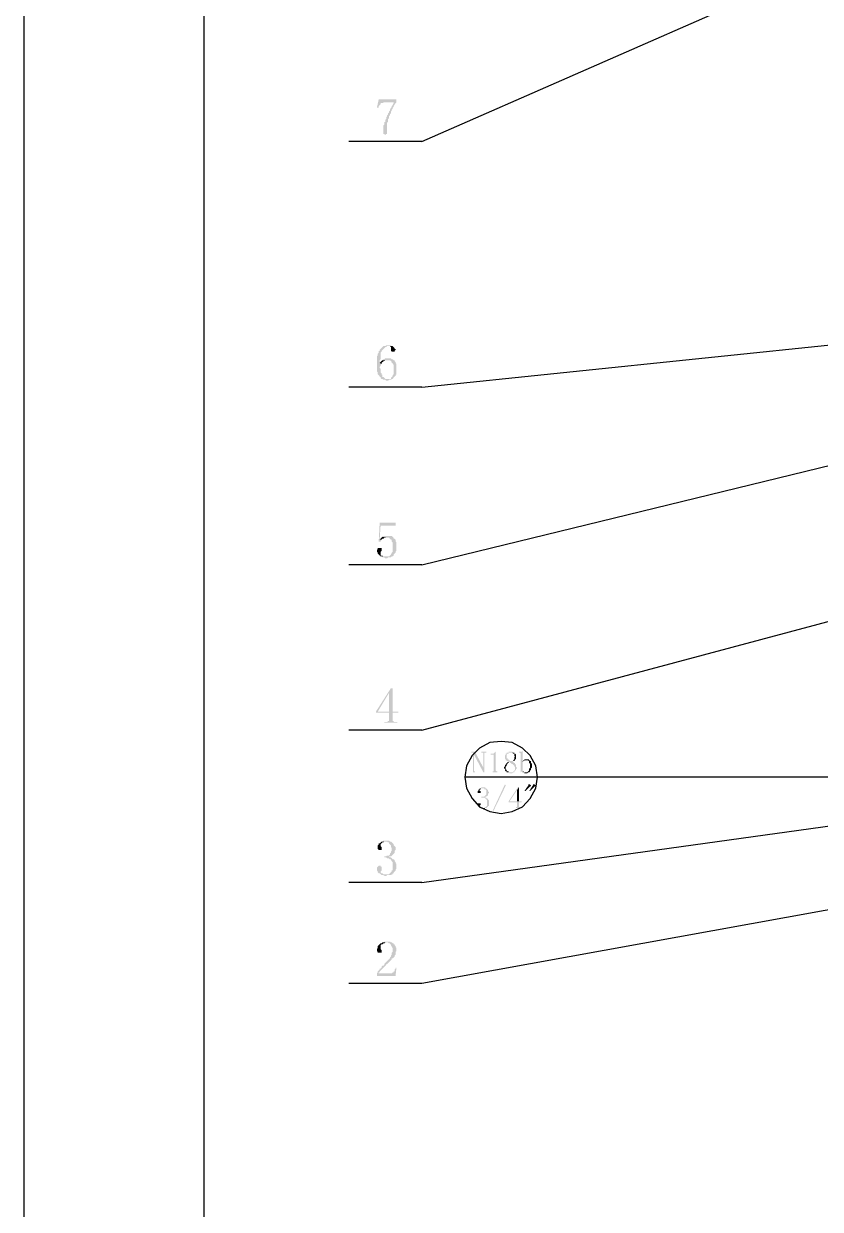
# Model space of a CAD drawing. Extents: x 51 to 246, y 3 to 417.
# Drawn here: x 51 to 87.1, y 210.8 to 264.5 of the extents above; entities that cross this region are included whole.
import ezdxf

# ---------------------------------------------------------------- set-up
doc = ezdxf.new("R2010")
doc.units = 0
doc.header["$MEASUREMENT"] = 0
doc.layers.add('_____1', color=160, linetype='Continuous')

msp = doc.modelspace()

# ---------------------------------------------------------------- hatches: boundary and pattern name
at = {"layer": '_____1'}
for points in [[(67.903, 261.027), (67.098, 261.027), (67.014, 260.646), (67.098, 260.646), (67.098, 260.731), (67.183, 260.815), (67.183, 260.858), (67.268, 260.858), (67.352, 260.9), (67.903, 260.9), (67.903, 260.942)], [(67.903, 260.9), (67.776, 260.9), (67.776, 260.858), (67.733, 260.773), (67.691, 260.731), (67.691, 260.688), (67.649, 260.646), (67.606, 260.561), (67.606, 260.519), (67.564, 260.477), (67.564, 260.434), (67.522, 260.392), (67.522, 260.35), (67.479, 260.307), (67.479, 260.265), (67.437, 260.223), (67.437, 260.138), (67.395, 260.096), (67.395, 260.011), (67.352, 260.011), (67.352, 259.884), (67.31, 259.842), (67.31, 259.461), (67.352, 259.461), (67.395, 259.418), (67.437, 259.461), (67.479, 259.461), (67.479, 259.969), (67.522, 260.011), (67.522, 260.138), (67.564, 260.18), (67.564, 260.265), (67.606, 260.307), (67.606, 260.35), (67.649, 260.392), (67.649, 260.477), (67.691, 260.519), (67.691, 260.561), (67.733, 260.604), (67.733, 260.646), (67.776, 260.688), (67.776, 260.731), (67.818, 260.773), (67.818, 260.815), (67.86, 260.858)], [(67.564, 249.893), (67.437, 249.893), (67.395, 249.851), (67.31, 249.851), (67.141, 249.682), (67.141, 249.639), (67.098, 249.639), (67.098, 249.555), (67.056, 249.512), (67.056, 249.428), (67.014, 249.385), (67.014, 248.708), (67.056, 248.666), (67.056, 248.581), (67.141, 248.496), (67.141, 248.454), (67.183, 248.454), (67.183, 248.412), (67.225, 248.369), (67.479, 248.369), (67.395, 248.369), (67.31, 248.454), (67.268, 248.454), (67.268, 248.539), (67.225, 248.581), (67.225, 248.623), (67.183, 248.666), (67.183, 248.835), (67.141, 248.877), (67.141, 248.92), (67.183, 248.962), (67.183, 249.004), (67.225, 249.047), (67.141, 249.089), (67.141, 249.216), (67.183, 249.258), (67.183, 249.555), (67.225, 249.597), (67.225, 249.639), (67.395, 249.809), (67.437, 249.809), (67.479, 249.851), (67.733, 249.851), (67.691, 249.851), (67.649, 249.893), (67.606, 249.893)], [(67.733, 249.851), (67.522, 249.851), (67.606, 249.851), (67.649, 249.809), (67.649, 249.639), (67.691, 249.597), (67.818, 249.597), (67.818, 249.639), (67.86, 249.682), (67.86, 249.724), (67.818, 249.724), (67.818, 249.766), (67.776, 249.809)], [(67.268, 249.216), (67.141, 249.089), (67.225, 249.047), (67.225, 249.089), (67.268, 249.131), (67.31, 249.131), (67.31, 249.174), (67.352, 249.174), (67.395, 249.216), (67.522, 249.216)], [(67.522, 249.301), (67.395, 249.301), (67.352, 249.258), (67.31, 249.258), (67.268, 249.216), (67.606, 249.216), (67.691, 249.131), (67.691, 249.089), (67.733, 249.089), (67.733, 249.047), (67.776, 249.004), (67.776, 248.581), (67.733, 248.539), (67.733, 248.496), (67.649, 248.412), (67.649, 248.369), (67.268, 248.369), (67.31, 248.327), (67.395, 248.327), (67.437, 248.285), (67.522, 248.285), (67.564, 248.327), (67.649, 248.327), (67.691, 248.369), (67.733, 248.369), (67.776, 248.412), (67.776, 248.454), (67.818, 248.454), (67.818, 248.496), (67.86, 248.496), (67.86, 248.539), (67.903, 248.581), (67.903, 249.047), (67.86, 249.089), (67.86, 249.131), (67.818, 249.174), (67.818, 249.216), (67.776, 249.216), (67.733, 249.258), (67.691, 249.258), (67.649, 249.301), (67.564, 249.301)], [(67.86, 241.85), (67.141, 241.85), (67.098, 241.003), (67.183, 241.003), (67.225, 241.088), (67.141, 241.088), (67.183, 241.723), (67.86, 241.723)], [(67.268, 241.215), (67.141, 241.088), (67.225, 241.088), (67.268, 241.13), (67.31, 241.13), (67.352, 241.173), (67.479, 241.173)], [(67.522, 241.257), (67.31, 241.257), (67.31, 241.215), (67.268, 241.215), (67.479, 241.173), (67.564, 241.173), (67.649, 241.088), (67.691, 241.088), (67.691, 241.003), (67.733, 240.961), (67.733, 240.538), (67.691, 240.495), (67.691, 240.453), (67.649, 240.453), (67.649, 240.411), (67.564, 240.326), (67.225, 240.326), (67.268, 240.284), (67.352, 240.284), (67.395, 240.241), (67.479, 240.241), (67.522, 240.284), (67.649, 240.284), (67.691, 240.326), (67.733, 240.326), (67.776, 240.368), (67.776, 240.411), (67.86, 240.495), (67.86, 240.538), (67.903, 240.58), (67.903, 240.961), (67.86, 241.003), (67.86, 241.088), (67.818, 241.13), (67.776, 241.13), (67.776, 241.173), (67.691, 241.257), (67.564, 241.257)], [(67.141, 240.707), (67.056, 240.707), (67.056, 240.665), (67.014, 240.622), (67.014, 240.538), (67.056, 240.495), (67.056, 240.453), (67.183, 240.326), (67.437, 240.326), (67.31, 240.326), (67.268, 240.368), (67.183, 240.368), (67.183, 240.538), (67.225, 240.58), (67.225, 240.707), (67.183, 240.707)], [(67.733, 234.357), (67.649, 234.357), (66.971, 233.299), (66.971, 233.256), (67.564, 233.256), (67.564, 232.875), (67.522, 232.875), (67.479, 232.833), (67.352, 232.833), (67.352, 232.791), (67.945, 232.791), (67.945, 232.833), (67.776, 232.833), (67.776, 232.875), (67.733, 232.875), (67.733, 233.256), (67.987, 233.256), (67.987, 233.299), (67.056, 233.299), (67.564, 234.145)], [(67.733, 234.357), (67.564, 234.145), (67.564, 233.299), (67.056, 233.299), (67.733, 233.299)], [(71.459, 231.478), (71.289, 231.478), (71.289, 231.436), (71.374, 231.436), (71.374, 231.394), (71.416, 231.351), (71.84, 230.547), (71.84, 230.759)], [(71.967, 231.478), (71.755, 231.478), (71.755, 231.436), (71.84, 231.436), (71.84, 230.547), (71.882, 230.547), (71.882, 231.436), (71.967, 231.436)], [(72.39, 231.478), (72.305, 231.394), (72.178, 231.394), (72.178, 231.351), (72.305, 231.351), (72.305, 230.589), (72.263, 230.589), (72.263, 230.547), (72.178, 230.547), (72.559, 230.547), (72.475, 230.547), (72.475, 230.589), (72.432, 230.589), (72.39, 230.632)], [(73.067, 231.478), (72.983, 231.478), (72.983, 231.436), (72.898, 231.436), (72.898, 231.394), (72.856, 231.394), (72.856, 231.351), (72.813, 231.309), (72.813, 231.182), (72.856, 231.14), (72.856, 231.097), (72.898, 231.097), (72.898, 231.055), (72.94, 231.055), (72.983, 231.013), (72.94, 231.013), (73.025, 231.013), (73.067, 230.97), (73.11, 230.97), (73.11, 230.928), (73.152, 230.928), (73.237, 230.843), (73.237, 230.801), (73.279, 230.801), (73.279, 230.674), (73.237, 230.632), (73.237, 230.589), (73.194, 230.589), (73.152, 230.547), (72.94, 230.547), (72.983, 230.547), (73.025, 230.505), (73.152, 230.505), (73.194, 230.547), (73.237, 230.547), (73.237, 230.589), (73.279, 230.589), (73.279, 230.632), (73.321, 230.632), (73.321, 230.716), (73.364, 230.716), (73.364, 230.759), (73.321, 230.801), (73.321, 230.886), (73.279, 230.928), (73.279, 230.97), (73.237, 230.97), (73.194, 231.013), (73.152, 231.013), (73.194, 231.055), (73.067, 231.055), (73.025, 231.097), (72.983, 231.097), (72.983, 231.14), (72.94, 231.14), (72.94, 231.182), (72.898, 231.182), (72.898, 231.351), (72.94, 231.394), (72.983, 231.394), (72.983, 231.436), (73.194, 231.436), (73.152, 231.478), (73.11, 231.478)], [(73.618, 231.521), (73.575, 231.478), (73.448, 231.478), (73.448, 231.436), (73.491, 231.436), (73.533, 231.394), (73.533, 230.547), (73.575, 230.589), (73.66, 230.589), (73.618, 230.589), (73.618, 231.013)], [(71.374, 231.394), (71.374, 230.547), (71.289, 230.547), (71.501, 230.547), (71.459, 230.547), (71.459, 230.589), (71.416, 230.589), (71.416, 231.351)], [(72.94, 231.013), (72.856, 230.928), (72.856, 230.886), (72.813, 230.886), (72.813, 230.801), (72.771, 230.801), (72.771, 230.716), (72.813, 230.716), (72.813, 230.632), (72.856, 230.589), (72.898, 230.589), (72.898, 230.547), (73.067, 230.547), (72.983, 230.547), (72.983, 230.589), (72.94, 230.589), (72.898, 230.632), (72.898, 230.674), (72.856, 230.674), (72.856, 230.801), (72.898, 230.843), (72.898, 230.886), (72.94, 230.928), (72.94, 230.97), (72.983, 230.97), (72.983, 231.013)], [(73.194, 231.436), (73.067, 231.436), (73.152, 231.436), (73.194, 231.394), (73.237, 231.394), (73.237, 231.267), (73.279, 231.267), (73.237, 231.224), (73.237, 231.14), (73.194, 231.097), (73.194, 231.055), (73.11, 231.055), (73.237, 231.055), (73.279, 231.097), (73.279, 231.14), (73.321, 231.14), (73.321, 231.351), (73.279, 231.394), (73.237, 231.394), (73.237, 231.436)], [(73.702, 231.097), (73.66, 231.097), (73.618, 231.055), (73.618, 231.013), (73.66, 231.055), (73.702, 231.055), (73.702, 231.097), (73.787, 231.097)], [(73.787, 231.14), (73.702, 231.14), (73.702, 231.097), (73.872, 231.097), (73.872, 231.055), (73.914, 231.055), (73.914, 230.97), (73.956, 230.928), (73.956, 230.759), (73.914, 230.716), (73.914, 230.632), (73.829, 230.547), (73.66, 230.547), (73.702, 230.547), (73.702, 230.505), (73.829, 230.505), (73.872, 230.547), (73.914, 230.547), (73.956, 230.589), (73.956, 230.632), (73.999, 230.632), (73.999, 230.716), (74.041, 230.759), (74.041, 230.928), (73.999, 230.97), (73.999, 231.055), (73.956, 231.055), (73.956, 231.097), (73.914, 231.097), (73.914, 231.14), (73.829, 231.14)], [(71.84, 229.87), (71.755, 229.87), (71.713, 229.827), (71.882, 229.827), (71.882, 229.785), (71.924, 229.785), (71.967, 229.743), (71.967, 229.531), (71.882, 229.446), (71.755, 229.446), (71.755, 229.404), (71.882, 229.404), (71.924, 229.362), (71.967, 229.362), (71.967, 229.319), (72.009, 229.277), (72.009, 229.023), (71.967, 229.023), (71.967, 228.981), (71.924, 228.981), (71.882, 228.938), (71.797, 228.938), (72.009, 228.938), (72.009, 228.981), (72.051, 228.981), (72.051, 229.023), (72.094, 229.023), (72.094, 229.277), (72.051, 229.319), (72.051, 229.362), (72.009, 229.362), (71.967, 229.404), (71.924, 229.404), (71.924, 229.446), (71.967, 229.446), (72.009, 229.489), (72.051, 229.489), (72.051, 229.573), (72.094, 229.616), (72.094, 229.658), (72.051, 229.7), (72.051, 229.743), (71.967, 229.827), (71.924, 229.827), (71.924, 229.87), (71.882, 229.87)], [(73.448, 229.87), (73.406, 229.87), (72.983, 229.235), (72.983, 229.192), (73.364, 229.192), (73.364, 228.981), (73.321, 228.981), (73.321, 228.938), (73.194, 228.938), (73.575, 228.938), (73.491, 228.938), (73.448, 228.981), (73.448, 229.192), (73.575, 229.192), (73.575, 229.235), (73.025, 229.235), (73.364, 229.743)], [(73.448, 229.87), (73.364, 229.743), (73.364, 229.235), (73.025, 229.235), (73.448, 229.235)], [(73.914, 229.997), (73.872, 229.997), (73.872, 229.954), (73.702, 229.7), (73.745, 229.7), (73.956, 229.912), (73.999, 229.912), (73.999, 229.954), (73.956, 229.997)], [(74.126, 229.997), (74.083, 229.997), (74.083, 229.954), (73.914, 229.7), (73.956, 229.7), (74.168, 229.912), (74.21, 229.912), (74.21, 229.954), (74.168, 229.997)], [(71.713, 229.827), (71.67, 229.827), (71.67, 229.785), (71.628, 229.785), (71.628, 229.743), (71.586, 229.7), (71.586, 229.616), (71.713, 229.616), (71.713, 229.7), (71.67, 229.7), (71.67, 229.743), (71.713, 229.785), (71.713, 229.827), (71.797, 229.827)], [(71.628, 229.15), (71.586, 229.15), (71.586, 229.023), (71.628, 229.023), (71.628, 228.981), (71.67, 228.981), (71.67, 228.938), (71.755, 228.938), (71.755, 228.896), (71.882, 228.896), (71.924, 228.938), (71.967, 228.938), (71.755, 228.938), (71.713, 228.981), (71.67, 228.981), (71.67, 229.023), (71.713, 229.065), (71.713, 229.15), (71.67, 229.15)], [(67.268, 227.414), (67.225, 227.414), (67.141, 227.33), (67.098, 227.33), (67.098, 227.287), (67.056, 227.245), (67.056, 227.076), (67.098, 227.033), (67.225, 227.033), (67.225, 227.16), (67.183, 227.203), (67.183, 227.287), (67.268, 227.372), (67.31, 227.372), (67.352, 227.414), (67.395, 227.414)], [(67.437, 227.457), (67.31, 227.457), (67.268, 227.414), (67.479, 227.414), (67.522, 227.372), (67.564, 227.372), (67.564, 227.33), (67.649, 227.245), (67.649, 227.16), (67.691, 227.118), (67.691, 226.991), (67.649, 226.949), (67.649, 226.906), (67.606, 226.864), (67.606, 226.822), (67.564, 226.779), (67.479, 226.779), (67.437, 226.737), (67.352, 226.737), (67.352, 226.695), (67.437, 226.695), (67.479, 226.652), (67.564, 226.652), (67.606, 226.61), (67.649, 226.61), (67.649, 226.568), (67.733, 226.483), (67.733, 226.102), (67.691, 226.102), (67.691, 226.06), (67.564, 225.933), (67.395, 225.933), (67.733, 225.933), (67.733, 225.975), (67.776, 225.975), (67.776, 226.017), (67.86, 226.102), (67.86, 226.144), (67.903, 226.187), (67.903, 226.398), (67.86, 226.441), (67.86, 226.483), (67.818, 226.525), (67.818, 226.568), (67.776, 226.61), (67.733, 226.61), (67.649, 226.695), (67.606, 226.695), (67.564, 226.737), (67.649, 226.737), (67.818, 226.906), (67.818, 226.991), (67.86, 227.033), (67.86, 227.16), (67.776, 227.245), (67.776, 227.287), (67.649, 227.414), (67.606, 227.414), (67.564, 227.457), (67.479, 227.457)], [(67.141, 226.314), (67.098, 226.314), (67.014, 226.229), (67.014, 226.102), (67.056, 226.06), (67.056, 226.017), (67.098, 225.975), (67.141, 225.975), (67.225, 225.89), (67.31, 225.89), (67.395, 225.848), (67.437, 225.848), (67.479, 225.89), (67.649, 225.89), (67.691, 225.933), (67.31, 225.933), (67.268, 225.975), (67.225, 225.975), (67.183, 226.017), (67.183, 226.06), (67.225, 226.102), (67.225, 226.271), (67.183, 226.271), (67.183, 226.314)], [(67.479, 222.885), (67.352, 222.885), (67.31, 222.842), (67.268, 222.842), (67.522, 222.842), (67.564, 222.8), (67.606, 222.8), (67.606, 222.758), (67.649, 222.758), (67.649, 222.715), (67.691, 222.673), (67.691, 222.631), (67.733, 222.588), (67.733, 222.419), (67.691, 222.377), (67.691, 222.292), (67.649, 222.25), (67.649, 222.207), (67.606, 222.165), (67.606, 222.123), (67.352, 221.869), (67.352, 221.826), (67.31, 221.784), (67.268, 221.784), (67.225, 221.742), (67.225, 221.699), (67.183, 221.657), (67.141, 221.657), (67.141, 221.615), (67.056, 221.53), (67.056, 221.488), (67.014, 221.445), (67.098, 221.445), (67.098, 221.488), (67.141, 221.488), (67.141, 221.53), (67.225, 221.615), (67.268, 221.657), (67.437, 221.826), (67.437, 221.869), (67.479, 221.869), (67.691, 222.08), (67.691, 222.123), (67.733, 222.123), (67.776, 222.165), (67.818, 222.207), (67.818, 222.25), (67.86, 222.292), (67.86, 222.419), (67.903, 222.461), (67.903, 222.588), (67.86, 222.631), (67.86, 222.673), (67.818, 222.715), (67.818, 222.758), (67.776, 222.758), (67.776, 222.8), (67.733, 222.8), (67.691, 222.842), (67.649, 222.842), (67.606, 222.885), (67.522, 222.885)], [(67.268, 222.842), (67.225, 222.8), (67.183, 222.8), (67.098, 222.715), (67.056, 222.673), (67.056, 222.588), (67.014, 222.546), (67.014, 222.461), (67.056, 222.419), (67.056, 222.377), (67.225, 222.377), (67.225, 222.504), (67.183, 222.546), (67.183, 222.715), (67.225, 222.758), (67.268, 222.758), (67.31, 222.8), (67.352, 222.8), (67.395, 222.842), (67.437, 222.842)], [(67.903, 221.699), (67.86, 221.699), (67.86, 221.657), (67.818, 221.615), (67.818, 221.53), (67.776, 221.53), (67.776, 221.488), (67.733, 221.488), (67.691, 221.445), (67.014, 221.445), (67.014, 221.318), (67.86, 221.318)]]:
    msp.add_hatch(color=7, dxfattribs=at).paths.add_polyline_path(points, is_closed=False)
for points in [[(73.66, 230.589), (73.575, 230.589), (73.618, 230.589), (73.618, 230.547), (73.745, 230.547), (73.66, 230.547)], [(72.305, 228.811), (72.263, 228.811), (72.813, 229.997), (72.856, 229.954)]]:
    msp.add_hatch(color=7, dxfattribs=at).paths.add_polyline_path(points)

# ---------------------------------------------------------------- linework, layer by layer
at = {"layer": '_____1', "color": 7}
for p, q in [((51.012, 417.025), (51.012, 3.259)), ((69.046, 259.122), (94.361, 270.213)), ((69.046, 259.122), (65.744, 259.122)), ((69.046, 247.988), (107.908, 252.01)), ((69.046, 239.945), (103.886, 248.454)), ((69.046, 247.988), (65.744, 247.988)), ((69.046, 232.452), (103.336, 241.638)), ((69.046, 239.945), (65.744, 239.945)), ((69.046, 232.452), (65.744, 232.452)), ((69.046, 225.552), (113.369, 231.732)), ((105.96, 230.335), (70.993, 230.335)), ((69.046, 225.552), (65.744, 225.552))]:
    msp.add_line(p, q, dxfattribs=at)
for points in [[(242.612, 6.519), (59.182, 6.519), (59.182, 413.766)], [(107.188, 227.88), (69.046, 220.98), (65.744, 220.98)]]:
    msp.add_lwpolyline(points, dxfattribs=at)
msp.add_lwpolyline([(74.295, 230.335), (74.21, 230.843), (73.956, 231.309), (73.618, 231.648), (73.152, 231.902), (72.644, 231.944), (72.136, 231.902), (71.67, 231.648), (71.332, 231.309), (71.078, 230.843), (70.993, 230.335), (71.078, 229.827), (71.332, 229.362), (71.67, 228.981), (72.136, 228.769), (72.644, 228.684), (73.152, 228.769), (73.618, 228.981), (73.956, 229.362), (74.21, 229.827)], close=True, dxfattribs=at)

doc.saveas('drawing.dxf')
